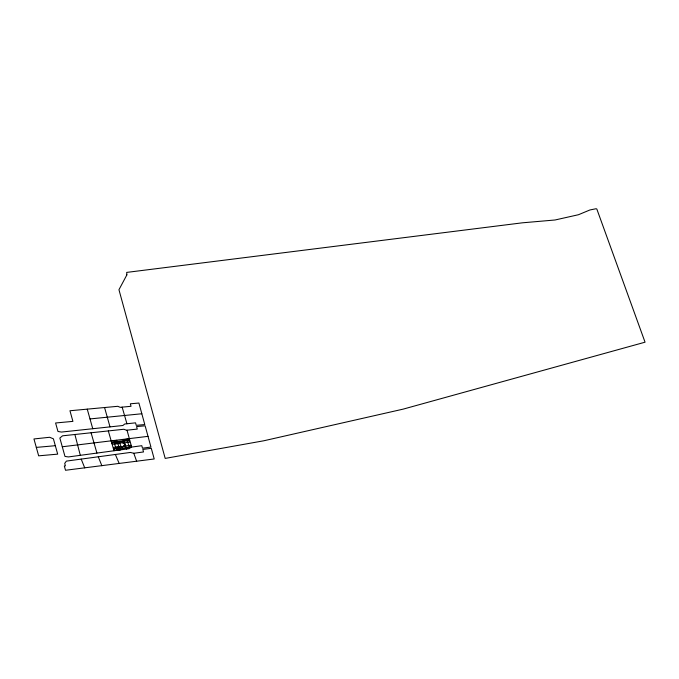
<?xml version="1.0" encoding="UTF-8"?>
<svg xmlns="http://www.w3.org/2000/svg" width="679" height="679" viewBox="0 0 679 679"><rect width="100%" height="100%" fill="white"/><g stroke="black" fill="none" stroke-linecap="round" stroke-linejoin="round"><path stroke-width="1.02" d="M123.968 441.987L122.755 442.98L125.454 444.066L123.502 445.679L125.683 446.561M119.776 448.76L121.592 447.257L124.282 448.344L125.861 447.045M131.582 446.765L129.256 448.692L68.452 456.933L64.98 456.432L59.845 438.031L62.561 435.816L123.867 429.264L126.481 430.24L137.26 429.094L136.572 426.59L145.136 425.818L150.95 447.054L142.48 448.199L141.809 445.696L131.667 447.071L127.015 430.18M133.797 453.275L130.393 452.435L66.372 461.109L64.709 463.384L65.405 465.862L64.318 465.964L65.515 470.267L154.209 458.97L151.298 448.301L142.828 449.447L143.515 451.951L133.797 453.275L136.657 461.321M148.022 436.351L62.281 446.774M116.661 440.552L111.297 441.223L112.459 444.321L119.86 443.395L121.015 446.485L113.622 447.41L114.776 450.508L120.141 449.837M123.086 439.754L128.45 439.084L129.604 442.173L124.249 442.844M111.882 442.776L117.238 442.105M123.671 441.299L129.027 440.629M117.348 442.292L123.782 441.486M114.386 443.752L123.145 442.657M125.403 445.942L130.767 445.271L131.344 446.816L125.988 447.486M125.046 446.307L115.753 447.402M114.199 448.955L119.555 448.293M126.931 423.764L135.545 422.839L136.233 425.334L144.788 424.57L138.906 403.037L130.343 403.801L131.022 406.297L120.208 407.324L117.773 406.305L69.954 410.753L72.916 421.379L55.593 422.983L57.97 431.471L61.466 432.065L122.891 425.504L124.766 423.985L126.931 423.764L122.152 407.137M90.001 418.935L141.835 413.757M36.31 447.393L55.33 445.704L57.681 454.141L38.661 455.83L33.95 438.957L49.652 437.276L53.403 438.812L55.33 445.704M115.362 454.472L119.207 463.553M98.285 456.789L101.875 465.76M81.2 459.106L84.731 467.89M122.984 439.483L126.574 449.057M116.559 440.281L120.166 449.922M108.326 430.919L113.996 450.763M91.079 432.769L96.919 453.071M104.566 407.527L110.006 426.879M87.251 409.14L92.751 428.721M74.894 434.492L80.317 455.329M126.863 274.902L118.952 289.721L165.192 458.41L263.707 440.798L403.131 409.14L645.05 342.191L596.816 209.013L596.052 208.733L589.932 209.964L578.466 214.725L555.049 219.988L522.338 222.822L126.693 272.406L126.863 274.902M129.4 446.909L128.263 447.851L116.474 449.328L113.699 441.936L126.922 440.281L129.4 446.909"/></g></svg>
